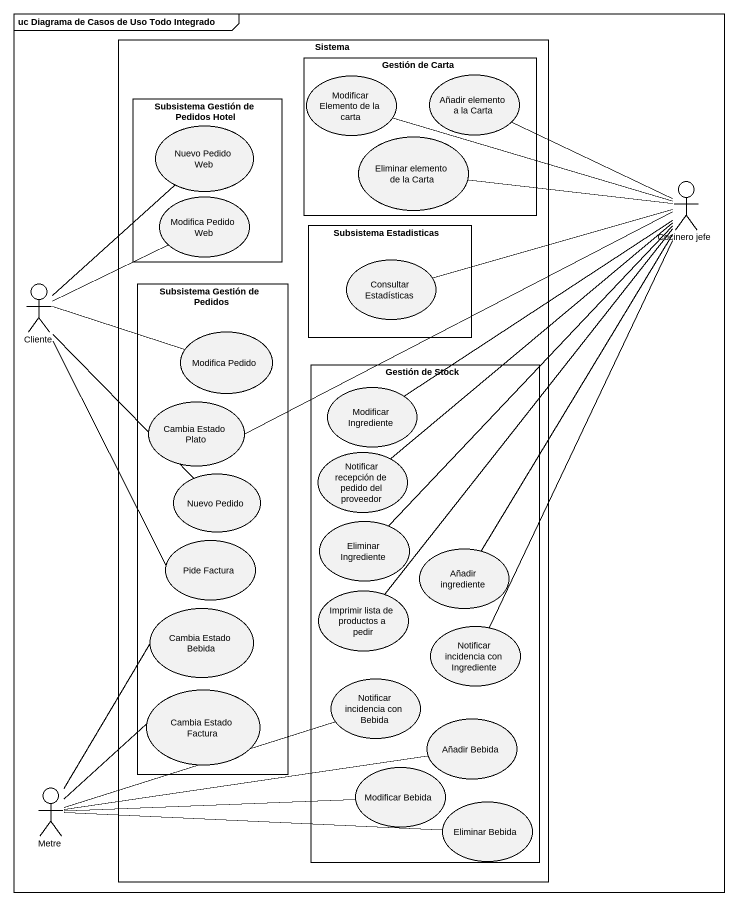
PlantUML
@startuml
mainframe uc Diagrama de Casos de Uso Todo Integrado
rectangle Sistema {
  rectangle "Gestión de Carta" as Gestión_de_Carta {
    usecase "Modificar Elemento de la carta" as Modificar_Elemento_de_la
    usecase "Añadir elemento a la Carta" as Añadir_elemento_a_la_Carta
    usecase "Eliminar elemento de la Carta" as Eliminar_elemento_de_la
  }
  rectangle "Subsistema Gestión de Pedidos Hotel" as Subsistema_Gestión_de {
    usecase "Nuevo Pedido Web" as Nuevo_Pedido_Web
    usecase "Modifica Pedido Web" as Modifica_Pedido_Web
  }
  rectangle "Subsistema Estadisticas" as Subsistema_Estadisticas {
    usecase "Consultar Estadísticas" as Consultar_Estadísticas
  }
  rectangle "Subsistema Gestión de Pedidos" as Subsistema_Gestión_de_2 {
    usecase "Modifica Pedido" as Modifica_Pedido
    usecase "Cambia Estado Plato" as Cambia_Estado_Plato
    usecase "Nuevo Pedido" as Nuevo_Pedido
    usecase "Pide Factura" as Pide_Factura
    usecase "Cambia Estado Bebida" as Cambia_Estado_Bebida
    usecase "Cambia Estado Factura" as Cambia_Estado_Factura
  }
  rectangle "Gestión de Stock" as Gestión_de_Stock {
    usecase "Modificar Ingrediente" as Modificar_Ingrediente
    usecase "Notificar recepción de pedido del proveedor" as Notificar_recepción_de
    usecase "Eliminar Ingrediente" as Eliminar_Ingrediente
    usecase "Añadir ingrediente" as Añadir_ingrediente
    usecase "Imprimir lista de productos a pedir" as Imprimir_lista_de_productos
    usecase "Notificar incidencia con Ingrediente" as Notificar_incidencia_con
    usecase "Notificar incidencia con Bebida" as Notificar_incidencia_con_2
    usecase "Añadir Bebida" as Añadir_Bebida
    usecase "Modificar Bebida" as Modificar_Bebida
    usecase "Eliminar Bebida" as Eliminar_Bebida
  }
}
actor "Cocinero jefe" as Cocinero_jefe
actor Cliente
actor Metre
Cocinero_jefe -left- Modificar_Elemento_de_la
Cocinero_jefe -left- Añadir_elemento_a_la_Carta
Cocinero_jefe -left- Eliminar_elemento_de_la
Cocinero_jefe -left- Cambia_Estado_Plato
Cocinero_jefe -- Modificar_Ingrediente
Cocinero_jefe -- Notificar_recepción_de
Cocinero_jefe -- Eliminar_Ingrediente
Cocinero_jefe -- Añadir_ingrediente
Cocinero_jefe -- Imprimir_lista_de_productos
Cocinero_jefe -- Notificar_incidencia_con
Cliente -up- Nuevo_Pedido_Web
Cliente -up- Modifica_Pedido_Web
Cliente -right- Modifica_Pedido
Cliente -- Nuevo_Pedido
Cliente -- Pide_Factura
Consultar_Estadísticas -right- Cocinero_jefe
Metre -up- Cambia_Estado_Bebida
Metre -up- Cambia_Estado_Factura
Metre -right- Notificar_incidencia_con_2
Metre -right- Añadir_Bebida
Metre -right- Modificar_Bebida
Metre -right- Eliminar_Bebida
@enduml
